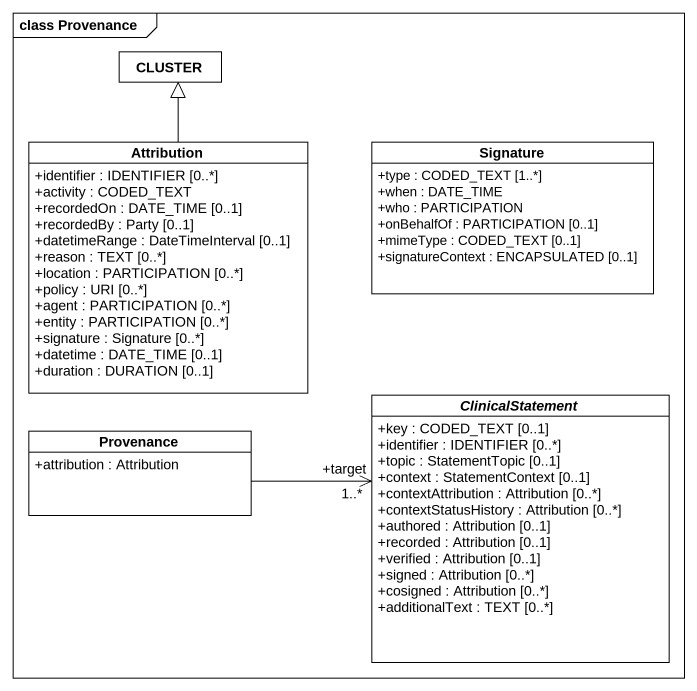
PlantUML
@startuml
mainframe class Provenance
hide circle
hide empty members
skinparam classAttributeIconSize 0
class CLUSTER
class Attribution {
  +identifier : IDENTIFIER [0..*]
  +activity : CODED_TEXT
  +recordedOn : DATE_TIME [0..1]
  +recordedBy : Party [0..1]
  +datetimeRange : DateTimeInterval [0..1]
  +reason : TEXT [0..*]
  +location : PARTICIPATION [0..*]
  +policy : URI [0..*]
  +agent : PARTICIPATION [0..*]
  +entity : PARTICIPATION [0..*]
  +signature : Signature [0..*]
  +datetime : DATE_TIME [0..1]
  +duration : DURATION [0..1]
}
class Signature {
  +type : CODED_TEXT [1..*]
  +when : DATE_TIME
  +who : PARTICIPATION
  +onBehalfOf : PARTICIPATION [0..1]
  +mimeType : CODED_TEXT [0..1]
  +signatureContext : ENCAPSULATED [0..1]
}
class Provenance {
  +attribution : Attribution
}
abstract class ClinicalStatement {
  +key : CODED_TEXT [0..1]
  +identifier : IDENTIFIER [0..*]
  +topic : StatementTopic [0..1]
  +context : StatementContext [0..1]
  +contextAttribution : Attribution [0..*]
  +contextStatusHistory : Attribution [0..*]
  +authored : Attribution [0..1]
  +recorded : Attribution [0..1]
  +verified : Attribution [0..1]
  +signed : Attribution [0..*]
  +cosigned : Attribution [0..*]
  +additionalText : TEXT [0..*]
}
Attribution -up-|> CLUSTER
ClinicalStatement "+target\n1..*" <-left- Provenance
@enduml
